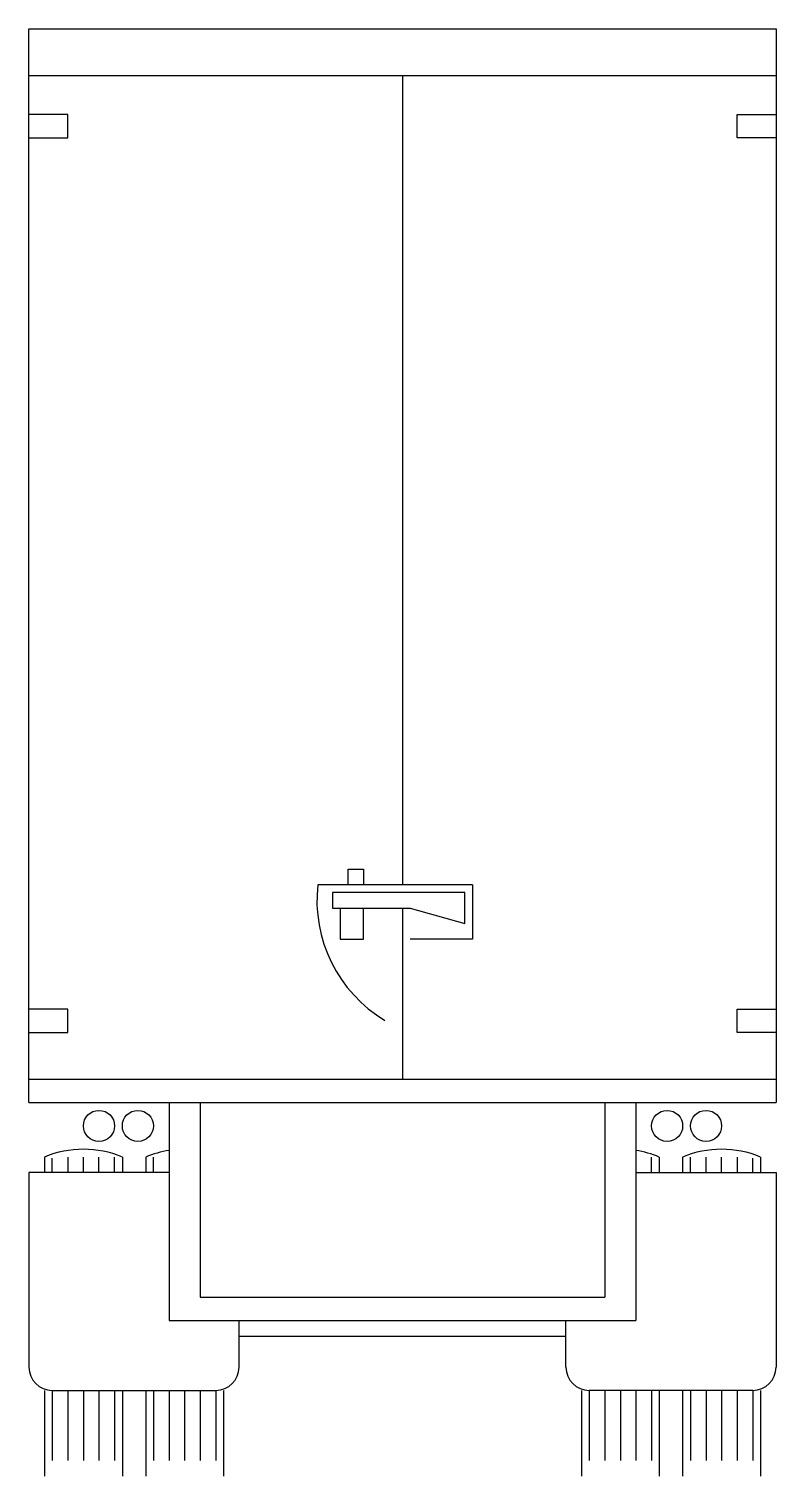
# Model space of a CAD drawing. Header units: millimetres. Extents: x -3056.4 to -3054.48, y 1930.93 to 1934.65.
import ezdxf

# ---------------------------------------------------------------- set-up
doc = ezdxf.new("R2010")
doc.units = ezdxf.units.MM
doc.header["$LTSCALE"] = 10
doc.layers.add('Veículos', color=2, linetype='Continuous')

msp = doc.modelspace()

# ---------------------------------------------------------------- linework, layer by layer
at = {"layer": 'Veículos'}
for p, q in [((-3056.4031, 1931.8925), (-3056.4031, 1934.6525)), ((-3056.4031, 1934.6525), (-3054.4831, 1934.6525)), ((-3054.4831, 1934.6525), (-3054.4831, 1931.8925)), ((-3056.4031, 1934.5325), (-3054.4831, 1934.5325)), ((-3055.4431, 1934.5325), (-3055.4431, 1932.4525)), ((-3056.3031, 1934.4325), (-3056.4031, 1934.4325)), ((-3056.3031, 1934.3725), (-3056.3031, 1934.4325)), ((-3054.5831, 1934.4325), (-3054.4831, 1934.4325)), ((-3054.5831, 1934.3725), (-3054.5831, 1934.4325)), ((-3056.4031, 1934.3725), (-3056.3031, 1934.3725)), ((-3054.4831, 1934.3725), (-3054.5831, 1934.3725)), ((-3055.5831, 1932.4525), (-3055.5831, 1932.4925)), ((-3055.5831, 1932.4925), (-3055.5431, 1932.4925)), ((-3055.5431, 1932.4925), (-3055.5431, 1932.4525)), ((-3055.2631, 1932.4525), (-3055.6609, 1932.4525)), ((-3055.2831, 1932.4325), (-3055.6231, 1932.4325)), ((-3055.6231, 1932.4325), (-3055.6231, 1932.3925)), ((-3055.2831, 1932.3525), (-3055.2831, 1932.4325)), ((-3055.2631, 1932.4525), (-3055.2631, 1932.3125)), ((-3055.6231, 1932.3925), (-3055.4231, 1932.3925)), ((-3055.6031, 1932.3925), (-3055.6031, 1932.3125)), ((-3055.5431, 1932.3125), (-3055.5431, 1932.3925)), ((-3055.4431, 1932.3925), (-3055.4431, 1931.9525)), ((-3055.4231, 1932.3925), (-3055.2831, 1932.3525)), ((-3055.6031, 1932.3125), (-3055.5431, 1932.3125)), ((-3055.2631, 1932.3125), (-3055.4231, 1932.3125)), ((-3056.3031, 1932.1325), (-3056.4031, 1932.1325)), ((-3056.3031, 1932.0725), (-3056.3031, 1932.1325)), ((-3054.5831, 1932.0725), (-3054.5831, 1932.1325)), ((-3054.5831, 1932.1325), (-3054.4831, 1932.1325)), ((-3056.4031, 1932.0725), (-3056.3031, 1932.0725)), ((-3054.4831, 1932.0725), (-3054.5831, 1932.0725)), ((-3056.4031, 1931.9525), (-3054.4831, 1931.9525)), ((-3056.4031, 1931.8925), (-3054.4831, 1931.8925)), ((-3056.0431, 1931.8925), (-3056.0431, 1931.3325)), ((-3055.9631, 1931.8925), (-3055.9631, 1931.3925)), ((-3054.9231, 1931.8925), (-3054.9231, 1931.3925)), ((-3054.8431, 1931.8925), (-3054.8431, 1931.3325)), ((-3056.3631, 1931.7525), (-3056.3631, 1931.7125)), ((-3056.3431, 1931.7125), (-3056.3431, 1931.75)), ((-3056.3031, 1931.7525), (-3056.3031, 1931.7125)), ((-3056.2631, 1931.7125), (-3056.2631, 1931.7525)), ((-3056.2231, 1931.7125), (-3056.2231, 1931.7525)), ((-3056.1831, 1931.7125), (-3056.1831, 1931.7525)), ((-3056.1631, 1931.7525), (-3056.1631, 1931.7125)), ((-3056.1031, 1931.7525), (-3056.1031, 1931.7125)), ((-3056.0831, 1931.7125), (-3056.0831, 1931.7525)), ((-3054.8031, 1931.7125), (-3054.8031, 1931.7525)), ((-3054.7831, 1931.7525), (-3054.7831, 1931.7125)), ((-3054.7231, 1931.7525), (-3054.7231, 1931.7125)), ((-3054.7031, 1931.7125), (-3054.7031, 1931.7525)), ((-3054.6631, 1931.7125), (-3054.6631, 1931.7525)), ((-3054.6231, 1931.7125), (-3054.6231, 1931.7525)), ((-3054.5831, 1931.7525), (-3054.5831, 1931.7125)), ((-3054.5431, 1931.7125), (-3054.5431, 1931.75)), ((-3054.5231, 1931.7525), (-3054.5231, 1931.7125)), ((-3056.4031, 1931.7125), (-3056.4031, 1931.2125)), ((-3056.0431, 1931.7125), (-3056.4031, 1931.7125)), ((-3054.8431, 1931.7125), (-3054.4831, 1931.7125)), ((-3054.4831, 1931.7125), (-3054.4831, 1931.2125)), ((-3055.9631, 1931.3925), (-3054.9231, 1931.3925)), ((-3056.0431, 1931.3325), (-3054.8431, 1931.3325)), ((-3055.8631, 1931.2125), (-3055.8631, 1931.3325)), ((-3055.0231, 1931.2125), (-3055.0231, 1931.3325)), ((-3055.8631, 1931.2925), (-3055.0231, 1931.2925)), ((-3056.3631, 1931.1525), (-3056.3631, 1930.9325)), ((-3056.3431, 1931.1525), (-3055.9231, 1931.1525)), ((-3056.3431, 1931.1525), (-3056.3431, 1930.9725)), ((-3056.3031, 1931.1525), (-3056.3031, 1930.9725)), ((-3056.2631, 1931.1525), (-3056.2631, 1930.9725)), ((-3056.2231, 1931.1525), (-3056.2231, 1930.9725)), ((-3056.1831, 1931.1525), (-3056.1831, 1930.9725)), ((-3056.1631, 1931.1525), (-3056.1631, 1930.9325)), ((-3056.1031, 1931.1525), (-3056.1031, 1930.9325)), ((-3056.0831, 1931.1525), (-3056.0831, 1930.9725)), ((-3056.0431, 1931.1525), (-3056.0431, 1930.9725)), ((-3056.0031, 1931.1525), (-3056.0031, 1930.9725)), ((-3055.9631, 1931.1525), (-3055.9631, 1930.9725)), ((-3055.9231, 1931.1525), (-3055.9231, 1930.9725)), ((-3055.9031, 1931.1525), (-3055.9031, 1930.9325)), ((-3054.9831, 1931.1525), (-3054.9831, 1930.9325)), ((-3054.5431, 1931.1525), (-3054.9631, 1931.1525)), ((-3054.9631, 1931.1525), (-3054.9631, 1930.9725)), ((-3054.9231, 1931.1525), (-3054.9231, 1930.9725)), ((-3054.8831, 1931.1525), (-3054.8831, 1930.9725)), ((-3054.8431, 1931.1525), (-3054.8431, 1930.9725)), ((-3054.8031, 1931.1525), (-3054.8031, 1930.9725)), ((-3054.7831, 1931.1525), (-3054.7831, 1930.9325)), ((-3054.7231, 1931.1525), (-3054.7231, 1930.9325)), ((-3054.7031, 1931.1525), (-3054.7031, 1930.9725)), ((-3054.6631, 1931.1525), (-3054.6631, 1930.9725)), ((-3054.6231, 1931.1525), (-3054.6231, 1930.9725)), ((-3054.5831, 1931.1525), (-3054.5831, 1930.9725)), ((-3054.5431, 1931.1525), (-3054.5431, 1930.9725)), ((-3054.5231, 1931.1525), (-3054.5231, 1930.9325))]:
    msp.add_line(p, q, dxfattribs=at)
for centre in [(-3056.2231, 1931.8325), (-3056.1231, 1931.8325), (-3054.7631, 1931.8325), (-3054.6631, 1931.8325)]:
    msp.add_circle(centre, 0.04, dxfattribs=at)
for centre, radius, start, end in [((-3055.3031, 1932.4125), 0.36, 173.6206, 239.0362), ((-3056.2631, 1931.5125), 0.26, 67.3801, 112.6199), ((-3056.0031, 1931.5125), 0.26, 98.8499, 112.6199), ((-3054.8831, 1931.5125), 0.26, 67.3801, 81.1501), ((-3054.6231, 1931.5125), 0.26, 67.3801, 112.6199), ((-3056.3431, 1931.2125), 0.06, 180, 270), ((-3055.9231, 1931.2125), 0.06, 270, 0), ((-3054.9631, 1931.2125), 0.06, 180, 270), ((-3054.5431, 1931.2125), 0.06, 270, 0)]:
    msp.add_arc(centre, radius, start, end, dxfattribs=at)

doc.saveas('drawing.dxf')
